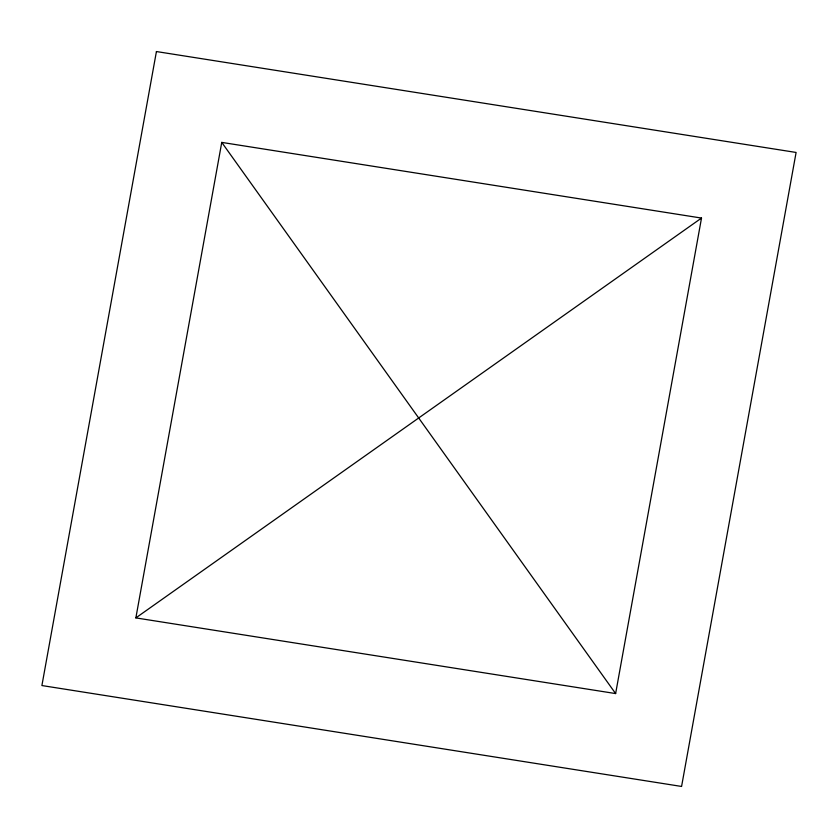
<?xml version="1.0" encoding="UTF-8"?>
<svg xmlns="http://www.w3.org/2000/svg" width="838" height="838" viewBox="0 0 838 838"><rect width="100%" height="100%" fill="white"/><g stroke="black" fill="none" stroke-linecap="round" stroke-linejoin="round"><path stroke-width="1.26" d="M135.861 617.899L221.756 142.397L701.511 218.069L615.626 693.571L135.861 617.899L701.511 218.069M221.756 142.397L615.626 693.571M156.423 51.547L41.9 685.547L681.577 786.453L796.1 152.453L156.423 51.547"/></g></svg>
